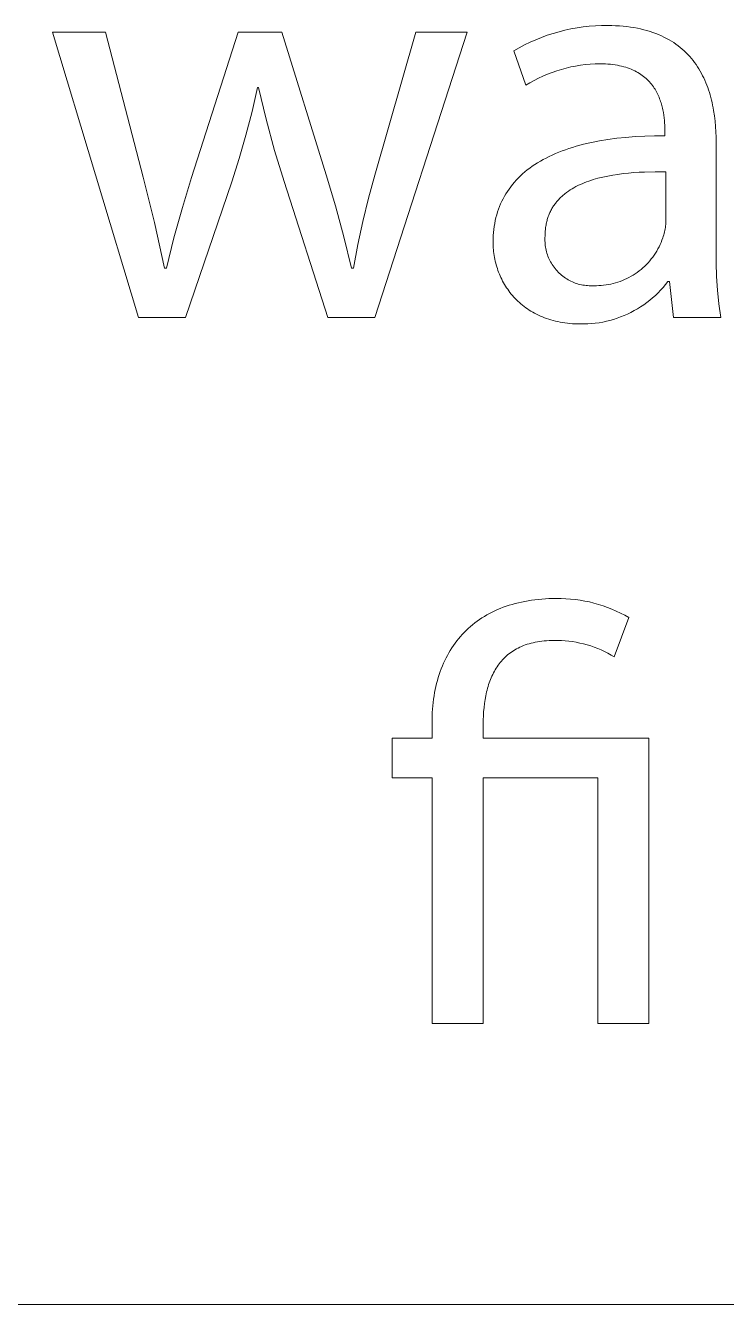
# Model space of a CAD drawing. Header units: millimetres. Extents: x 0 to 4468, y 0 to 3122.
# Drawn here: x 3258.6 to 3311.8, y 0 to 97 of the extents above; entities that cross this region are included whole.
import ezdxf

# ---------------------------------------------------------------- set-up
doc = ezdxf.new("R2010")
doc.units = ezdxf.units.MM
doc.header["$MEASUREMENT"] = 0
doc.layers.add('Domyślny', color=7, linetype='Continuous', true_color=0x000000)

msp = doc.modelspace()

# ---------------------------------------------------------------- linework, layer by layer
at = {"layer": 'Domyślny', "color": 18, "lineweight": 15, "true_color": 0x000000}
for p, q in [((3302.799, 97.006), (3303.105, 97.003)), ((3267.215, 74.864), (3260.683, 96.513)), ((3260.683, 96.513), (3264.7, 96.513)), ((3264.7, 96.513), (3267.572, 85.503)), ((3271.232, 85.473), (3274.774, 96.513)), ((3274.774, 96.513), (3278.077, 96.513)), ((3278.077, 96.513), (3281.44, 85.681)), ((3285.145, 85.651), (3288.24, 96.513)), ((3292.138, 96.513), (3285.145, 74.864)), ((3288.24, 96.513), (3292.138, 96.513)), ((3297.347, 95.933), (3297.78, 96.108)), ((3297.78, 96.108), (3298.218, 96.268)), ((3298.218, 96.268), (3298.661, 96.413)), ((3298.661, 96.413), (3299.109, 96.542)), ((3299.109, 96.542), (3299.561, 96.656)), ((3299.561, 96.656), (3300.017, 96.754)), ((3300.017, 96.754), (3300.476, 96.836)), ((3300.476, 96.836), (3300.938, 96.902)), ((3300.938, 96.902), (3301.401, 96.952)), ((3301.401, 96.952), (3301.867, 96.986)), ((3301.867, 96.986), (3302.333, 97.004)), ((3302.333, 97.004), (3302.799, 97.006)), ((3303.105, 97.003), (3303.404, 96.993)), ((3303.404, 96.993), (3303.695, 96.977)), ((3303.695, 96.977), (3303.98, 96.954)), ((3303.98, 96.954), (3304.258, 96.925)), ((3304.258, 96.925), (3304.528, 96.89)), ((3304.528, 96.89), (3304.792, 96.85)), ((3304.792, 96.85), (3305.049, 96.803)), ((3305.049, 96.803), (3305.3, 96.751)), ((3305.3, 96.751), (3305.543, 96.693)), ((3305.543, 96.693), (3305.781, 96.629)), ((3305.781, 96.629), (3306.012, 96.56)), ((3306.012, 96.56), (3306.236, 96.485)), ((3306.236, 96.485), (3306.454, 96.406)), ((3306.454, 96.406), (3306.666, 96.321)), ((3306.666, 96.321), (3306.872, 96.231)), ((3306.872, 96.231), (3307.071, 96.137)), ((3307.071, 96.137), (3307.265, 96.037)), ((3307.265, 96.037), (3307.453, 95.933)), ((3295.687, 95.086), (3296.091, 95.32)), ((3296.579, 92.483), (3295.687, 95.086)), ((3296.091, 95.32), (3296.502, 95.538)), ((3296.502, 95.538), (3296.921, 95.743)), ((3296.921, 95.743), (3297.347, 95.933)), ((3307.453, 95.933), (3307.635, 95.824)), ((3307.635, 95.824), (3307.811, 95.711)), ((3307.811, 95.711), (3307.981, 95.593)), ((3307.981, 95.593), (3308.146, 95.472)), ((3308.146, 95.472), (3308.306, 95.346)), ((3308.306, 95.346), (3308.46, 95.216)), ((3308.46, 95.216), (3308.608, 95.082)), ((3308.608, 95.082), (3308.751, 94.944)), ((3301.847, 94.096), (3301.477, 94.075)), ((3302.219, 94.104), (3301.847, 94.096)), ((3302.423, 94.102), (3302.219, 94.104)), ((3302.622, 94.095), (3302.423, 94.102)), ((3308.751, 94.944), (3308.889, 94.802)), ((3308.889, 94.802), (3309.022, 94.657)), ((3309.022, 94.657), (3309.15, 94.508)), ((3309.15, 94.508), (3309.273, 94.356)), ((3309.273, 94.356), (3309.39, 94.201)), ((3309.39, 94.201), (3309.504, 94.043)), ((3297.892, 93.177), (3297.555, 93.02)), ((3298.234, 93.322), (3297.892, 93.177)), ((3298.58, 93.455), (3298.234, 93.322)), ((3298.932, 93.576), (3298.58, 93.455)), ((3299.287, 93.684), (3298.932, 93.576)), ((3299.645, 93.781), (3299.287, 93.684)), ((3300.007, 93.865), (3299.645, 93.781)), ((3300.371, 93.936), (3300.007, 93.865)), ((3300.738, 93.995), (3300.371, 93.936)), ((3301.107, 94.042), (3300.738, 93.995)), ((3301.477, 94.075), (3301.107, 94.042)), ((3302.815, 94.084), (3302.622, 94.095)), ((3303.002, 94.068), (3302.815, 94.084)), ((3303.184, 94.048), (3303.002, 94.068)), ((3303.361, 94.023), (3303.184, 94.048)), ((3303.532, 93.995), (3303.361, 94.023)), ((3303.698, 93.962), (3303.532, 93.995)), ((3303.86, 93.926), (3303.698, 93.962)), ((3304.016, 93.886), (3303.86, 93.926)), ((3304.167, 93.842), (3304.016, 93.886)), ((3304.313, 93.795), (3304.167, 93.842)), ((3304.454, 93.744), (3304.313, 93.795)), ((3304.591, 93.69), (3304.454, 93.744)), ((3304.723, 93.632), (3304.591, 93.69)), ((3304.85, 93.572), (3304.723, 93.632)), ((3304.973, 93.509), (3304.85, 93.572)), ((3305.092, 93.442), (3304.973, 93.509)), ((3305.206, 93.373), (3305.092, 93.442)), ((3305.316, 93.301), (3305.206, 93.373)), ((3305.421, 93.227), (3305.316, 93.301)), ((3305.523, 93.15), (3305.421, 93.227)), ((3305.621, 93.07), (3305.523, 93.15)), ((3309.504, 94.043), (3309.612, 93.881)), ((3309.612, 93.881), (3309.715, 93.716)), ((3309.715, 93.716), (3309.814, 93.549)), ((3309.814, 93.549), (3309.909, 93.379)), ((3309.909, 93.379), (3309.999, 93.206)), ((3309.999, 93.206), (3310.084, 93.031)), ((3276.232, 92.303), (3275.825, 90.492)), ((3276.321, 92.303), (3276.232, 92.303)), ((3276.891, 89.912), (3276.321, 92.303)), ((3296.898, 92.673), (3296.579, 92.483)), ((3297.224, 92.852), (3296.898, 92.673)), ((3297.555, 93.02), (3297.224, 92.852)), ((3305.714, 92.989), (3305.621, 93.07)), ((3305.804, 92.905), (3305.714, 92.989)), ((3305.89, 92.819), (3305.804, 92.905)), ((3305.972, 92.731), (3305.89, 92.819)), ((3306.051, 92.642), (3305.972, 92.731)), ((3306.126, 92.55), (3306.051, 92.642)), ((3306.198, 92.457), (3306.126, 92.55)), ((3306.266, 92.363), (3306.198, 92.457)), ((3306.331, 92.267), (3306.266, 92.363)), ((3306.393, 92.17), (3306.331, 92.267)), ((3306.451, 92.071), (3306.393, 92.17)), ((3310.084, 93.031), (3310.166, 92.853)), ((3310.166, 92.853), (3310.243, 92.673)), ((3310.243, 92.673), (3310.316, 92.491)), ((3310.316, 92.491), (3310.385, 92.306)), ((3310.385, 92.306), (3310.449, 92.12)), ((3306.507, 91.972), (3306.451, 92.071)), ((3306.559, 91.871), (3306.507, 91.972)), ((3306.609, 91.77), (3306.559, 91.871)), ((3306.655, 91.668), (3306.609, 91.77)), ((3306.699, 91.565), (3306.655, 91.668)), ((3306.74, 91.461), (3306.699, 91.565)), ((3306.779, 91.357), (3306.74, 91.461)), ((3306.815, 91.253), (3306.779, 91.357)), ((3306.849, 91.149), (3306.815, 91.253)), ((3310.449, 92.12), (3310.51, 91.932)), ((3310.51, 91.932), (3310.568, 91.741)), ((3310.568, 91.741), (3310.621, 91.55)), ((3310.621, 91.55), (3310.671, 91.356)), ((3310.671, 91.356), (3310.717, 91.162)), ((3275.825, 90.492), (3275.364, 88.695)), ((3306.88, 91.044), (3306.849, 91.149)), ((3306.909, 90.94), (3306.88, 91.044)), ((3306.936, 90.835), (3306.909, 90.94)), ((3306.96, 90.731), (3306.936, 90.835)), ((3306.983, 90.627), (3306.96, 90.731)), ((3307.022, 90.42), (3306.983, 90.627)), ((3307.054, 90.216), (3307.022, 90.42)), ((3307.08, 90.015), (3307.054, 90.216)), ((3310.717, 91.162), (3310.759, 90.965)), ((3310.759, 90.965), (3310.798, 90.768)), ((3310.798, 90.768), (3310.834, 90.57)), ((3310.834, 90.57), (3310.896, 90.17)), ((3277.536, 87.54), (3276.891, 89.912)), ((3307.099, 89.818), (3307.08, 90.015)), ((3307.113, 89.626), (3307.099, 89.818)), ((3307.122, 89.441), (3307.113, 89.626)), ((3307.127, 89.262), (3307.122, 89.441)), ((3307.129, 89.09), (3307.127, 89.262)), ((3310.896, 90.17), (3310.945, 89.766)), ((3310.945, 89.766), (3310.982, 89.361)), ((3310.982, 89.361), (3311.007, 88.953)), ((3275.364, 88.695), (3274.85, 86.912)), ((3302.183, 88.26), (3302.822, 88.365)), ((3302.822, 88.365), (3303.484, 88.453)), ((3303.484, 88.453), (3304.169, 88.525)), ((3304.169, 88.525), (3304.875, 88.58)), ((3304.875, 88.58), (3305.605, 88.618)), ((3305.605, 88.618), (3306.356, 88.639)), ((3306.356, 88.639), (3307.129, 88.644)), ((3307.129, 88.644), (3307.129, 89.09)), ((3311.007, 88.953), (3311.022, 88.545)), ((3311.022, 88.545), (3311.027, 88.138)), ((3278.255, 85.19), (3277.536, 87.54)), ((3298.836, 87.292), (3299.082, 87.395)), ((3299.082, 87.395), (3299.335, 87.493)), ((3299.335, 87.493), (3299.593, 87.588)), ((3299.593, 87.588), (3299.857, 87.679)), ((3299.857, 87.679), (3300.128, 87.766)), ((3300.128, 87.766), (3300.404, 87.848)), ((3300.404, 87.848), (3300.686, 87.927)), ((3300.686, 87.927), (3300.974, 88.002)), ((3300.974, 88.002), (3301.567, 88.139)), ((3301.567, 88.139), (3302.183, 88.26)), ((3311.027, 88.138), (3311.027, 80.043)), ((3274.85, 86.912), (3274.283, 85.146)), ((3297.081, 86.33), (3297.279, 86.464)), ((3297.279, 86.464), (3297.483, 86.594)), ((3297.483, 86.594), (3297.694, 86.72)), ((3297.694, 86.72), (3297.91, 86.842)), ((3297.91, 86.842), (3298.132, 86.961)), ((3298.132, 86.961), (3298.361, 87.075)), ((3298.361, 87.075), (3298.595, 87.185)), ((3298.595, 87.185), (3298.836, 87.292)), ((3267.572, 85.503), (3268.43, 82.071)), ((3270.539, 83.203), (3271.232, 85.473)), ((3281.44, 85.681), (3282.144, 83.343)), ((3284.658, 83.911), (3285.145, 85.651)), ((3295.87, 85.288), (3296.024, 85.448)), ((3296.024, 85.448), (3296.185, 85.604)), ((3296.185, 85.604), (3296.351, 85.757)), ((3296.351, 85.757), (3296.525, 85.906)), ((3296.525, 85.906), (3296.704, 86.051)), ((3296.704, 86.051), (3296.89, 86.193)), ((3296.89, 86.193), (3297.081, 86.33)), ((3301.882, 85.372), (3301.704, 85.319)), ((3302.062, 85.421), (3301.882, 85.372)), ((3302.428, 85.512), (3302.062, 85.421)), ((3302.804, 85.592), (3302.428, 85.512)), ((3303.187, 85.662), (3302.804, 85.592)), ((3303.577, 85.722), (3303.187, 85.662)), ((3303.972, 85.773), (3303.577, 85.722)), ((3304.372, 85.816), (3303.972, 85.773)), ((3304.775, 85.85), (3304.372, 85.816)), ((3305.182, 85.876), (3304.775, 85.85)), ((3305.59, 85.895), (3305.182, 85.876)), ((3306.407, 85.912), (3305.59, 85.895)), ((3307.218, 85.906), (3306.407, 85.912)), ((3307.218, 82.156), (3307.218, 85.906)), ((3274.283, 85.146), (3270.786, 74.864)), ((3281.574, 74.864), (3278.255, 85.19)), ((3295.077, 84.248), (3295.193, 84.43)), ((3295.193, 84.43), (3295.316, 84.609)), ((3295.316, 84.609), (3295.445, 84.784)), ((3295.445, 84.784), (3295.58, 84.956)), ((3295.58, 84.956), (3295.722, 85.123)), ((3295.722, 85.123), (3295.87, 85.288)), ((3299.819, 84.447), (3299.686, 84.353)), ((3299.956, 84.538), (3299.819, 84.447)), ((3300.097, 84.626), (3299.956, 84.538)), ((3300.243, 84.71), (3300.097, 84.626)), ((3300.392, 84.791), (3300.243, 84.71)), ((3300.544, 84.868), (3300.392, 84.791)), ((3300.7, 84.942), (3300.544, 84.868)), ((3300.86, 85.013), (3300.7, 84.942)), ((3301.023, 85.08), (3300.86, 85.013)), ((3301.189, 85.144), (3301.023, 85.08)), ((3301.358, 85.206), (3301.189, 85.144)), ((3301.53, 85.264), (3301.358, 85.206)), ((3301.704, 85.319), (3301.53, 85.264)), ((3284.223, 82.156), (3284.658, 83.911)), ((3294.594, 83.28), (3294.678, 83.481)), ((3294.678, 83.481), (3294.768, 83.678)), ((3294.768, 83.678), (3294.865, 83.871)), ((3294.865, 83.871), (3294.968, 84.061)), ((3294.968, 84.061), (3295.077, 84.248)), ((3298.784, 83.458), (3298.739, 83.393)), ((3298.831, 83.521), (3298.784, 83.458)), ((3298.88, 83.583), (3298.831, 83.521)), ((3298.93, 83.645), (3298.88, 83.583)), ((3298.981, 83.705), (3298.93, 83.645)), ((3299.033, 83.764), (3298.981, 83.705)), ((3299.086, 83.823), (3299.033, 83.764)), ((3299.141, 83.88), (3299.086, 83.823)), ((3299.197, 83.936), (3299.141, 83.88)), ((3299.254, 83.992), (3299.197, 83.936)), ((3299.312, 84.046), (3299.254, 83.992)), ((3299.372, 84.1), (3299.312, 84.046)), ((3299.432, 84.152), (3299.372, 84.1)), ((3299.494, 84.204), (3299.432, 84.152)), ((3299.557, 84.254), (3299.494, 84.204)), ((3299.686, 84.353), (3299.557, 84.254)), ((3269.904, 80.916), (3270.539, 83.203)), ((3282.144, 83.343), (3282.784, 80.987)), ((3294.326, 82.441), (3294.383, 82.656)), ((3294.383, 82.656), (3294.447, 82.868)), ((3294.447, 82.868), (3294.517, 83.076)), ((3294.517, 83.076), (3294.594, 83.28)), ((3298.27, 82.458), (3298.244, 82.378)), ((3298.297, 82.536), (3298.27, 82.458)), ((3298.326, 82.614), (3298.297, 82.536)), ((3298.356, 82.69), (3298.326, 82.614)), ((3298.388, 82.765), (3298.356, 82.69)), ((3298.421, 82.839), (3298.388, 82.765)), ((3298.456, 82.912), (3298.421, 82.839)), ((3298.492, 82.984), (3298.456, 82.912)), ((3298.53, 83.055), (3298.492, 82.984)), ((3298.569, 83.125), (3298.53, 83.055)), ((3298.609, 83.194), (3298.569, 83.125)), ((3298.651, 83.261), (3298.609, 83.194)), ((3298.694, 83.328), (3298.651, 83.261)), ((3298.739, 83.393), (3298.694, 83.328)), ((3268.43, 82.071), (3269.179, 78.614)), ((3283.84, 80.39), (3284.223, 82.156)), ((3294.14, 81.313), (3294.164, 81.546)), ((3294.164, 81.546), (3294.194, 81.775)), ((3294.194, 81.775), (3294.231, 82)), ((3294.231, 82), (3294.275, 82.223)), ((3294.275, 82.223), (3294.326, 82.441)), ((3298.074, 81.516), (3298.067, 81.424)), ((3298.084, 81.608), (3298.074, 81.516)), ((3298.095, 81.698), (3298.084, 81.608)), ((3298.108, 81.787), (3298.095, 81.698)), ((3298.123, 81.875), (3298.108, 81.787)), ((3298.139, 81.962), (3298.123, 81.875)), ((3298.157, 82.048), (3298.139, 81.962)), ((3298.176, 82.132), (3298.157, 82.048)), ((3298.197, 82.215), (3298.176, 82.132)), ((3298.22, 82.297), (3298.197, 82.215)), ((3298.244, 82.378), (3298.22, 82.297)), ((3307.143, 81.464), (3307.164, 81.578)), ((3307.164, 81.578), (3307.182, 81.693)), ((3307.182, 81.693), (3307.197, 81.808)), ((3307.197, 81.808), (3307.208, 81.924)), ((3307.208, 81.924), (3307.215, 82.04)), ((3307.215, 82.04), (3307.218, 82.156)), ((3269.328, 78.614), (3269.904, 80.916)), ((3282.784, 80.987), (3283.359, 78.614)), ((3294.109, 80.594), (3294.113, 80.837)), ((3294.111, 80.447), (3294.109, 80.594)), ((3294.113, 80.837), (3294.123, 81.077)), ((3294.123, 81.077), (3294.14, 81.313)), ((3298.045, 80.921), (3298.041, 80.801)), ((3298.041, 80.801), (3298.042, 80.681)), ((3298.042, 80.681), (3298.046, 80.561)), ((3298.052, 81.04), (3298.045, 80.921)), ((3298.046, 80.561), (3298.055, 80.442)), ((3298.053, 81.138), (3298.052, 81.04)), ((3298.056, 81.235), (3298.053, 81.138)), ((3298.06, 81.33), (3298.056, 81.235)), ((3298.067, 81.424), (3298.06, 81.33)), ((3306.775, 80.394), (3306.849, 80.563)), ((3306.849, 80.563), (3306.917, 80.733)), ((3306.917, 80.733), (3306.98, 80.906)), ((3306.98, 80.906), (3307.02, 81.016)), ((3307.02, 81.016), (3307.056, 81.126)), ((3307.056, 81.126), (3307.088, 81.238)), ((3307.088, 81.238), (3307.117, 81.35)), ((3307.117, 81.35), (3307.143, 81.464)), ((3283.508, 78.614), (3283.84, 80.39)), ((3294.116, 80.3), (3294.111, 80.447)), ((3294.124, 80.153), (3294.116, 80.3)), ((3294.136, 80.007), (3294.124, 80.153)), ((3294.15, 79.861), (3294.136, 80.007)), ((3294.169, 79.715), (3294.15, 79.861)), ((3294.19, 79.57), (3294.169, 79.715)), ((3294.214, 79.425), (3294.19, 79.57)), ((3298.055, 80.442), (3298.068, 80.323)), ((3298.068, 80.323), (3298.085, 80.204)), ((3298.085, 80.204), (3298.106, 80.086)), ((3298.106, 80.086), (3298.131, 79.969)), ((3298.131, 79.969), (3298.16, 79.853)), ((3298.16, 79.853), (3298.193, 79.738)), ((3298.193, 79.738), (3298.23, 79.624)), ((3298.23, 79.624), (3298.271, 79.511)), ((3306.213, 79.447), (3306.32, 79.596)), ((3306.32, 79.596), (3306.422, 79.749)), ((3306.422, 79.749), (3306.518, 79.906)), ((3306.518, 79.906), (3306.609, 80.066)), ((3306.609, 80.066), (3306.695, 80.229)), ((3306.695, 80.229), (3306.775, 80.394)), ((3311.027, 80.043), (3311.029, 79.004)), ((3269.179, 78.614), (3269.328, 78.614)), ((3283.359, 78.614), (3283.508, 78.614)), ((3294.242, 79.281), (3294.214, 79.425)), ((3294.274, 79.138), (3294.242, 79.281)), ((3294.308, 78.996), (3294.274, 79.138)), ((3294.346, 78.854), (3294.308, 78.996)), ((3294.387, 78.713), (3294.346, 78.854)), ((3294.431, 78.574), (3294.387, 78.713)), ((3298.271, 79.511), (3298.316, 79.4)), ((3298.316, 79.4), (3298.364, 79.29)), ((3298.364, 79.29), (3298.416, 79.182)), ((3298.416, 79.182), (3298.472, 79.076)), ((3298.472, 79.076), (3298.532, 78.972)), ((3298.532, 78.972), (3298.595, 78.87)), ((3298.595, 78.87), (3298.661, 78.771)), ((3298.661, 78.771), (3298.731, 78.673)), ((3298.731, 78.673), (3298.804, 78.578)), ((3298.804, 78.578), (3298.881, 78.486)), ((3305.33, 78.513), (3305.469, 78.633)), ((3305.469, 78.633), (3305.605, 78.758)), ((3305.605, 78.758), (3305.735, 78.887)), ((3305.735, 78.887), (3305.862, 79.021)), ((3305.862, 79.021), (3305.984, 79.159)), ((3305.984, 79.159), (3306.101, 79.301)), ((3306.101, 79.301), (3306.213, 79.447)), ((3311.029, 79.004), (3311.064, 77.966)), ((3294.478, 78.435), (3294.431, 78.574)), ((3294.529, 78.298), (3294.478, 78.435)), ((3294.583, 78.161), (3294.529, 78.298)), ((3294.64, 78.026), (3294.583, 78.161)), ((3294.7, 77.893), (3294.64, 78.026)), ((3294.764, 77.76), (3294.7, 77.893)), ((3294.831, 77.629), (3294.764, 77.76)), ((3294.901, 77.5), (3294.831, 77.629)), ((3298.881, 78.486), (3298.96, 78.397)), ((3298.96, 78.397), (3299.043, 78.31)), ((3299.043, 78.31), (3299.128, 78.226)), ((3299.128, 78.226), (3299.217, 78.145)), ((3299.217, 78.145), (3299.308, 78.067)), ((3299.308, 78.067), (3299.402, 77.992)), ((3299.402, 77.992), (3299.498, 77.921)), ((3299.498, 77.921), (3299.596, 77.853)), ((3299.596, 77.853), (3299.697, 77.788)), ((3299.697, 77.788), (3299.8, 77.727)), ((3299.8, 77.727), (3299.905, 77.669)), ((3299.905, 77.669), (3300.012, 77.615)), ((3300.012, 77.615), (3300.121, 77.565)), ((3303.743, 77.601), (3303.914, 77.667)), ((3303.914, 77.667), (3304.084, 77.739)), ((3304.084, 77.739), (3304.25, 77.817)), ((3304.25, 77.817), (3304.414, 77.9)), ((3304.414, 77.9), (3304.575, 77.989)), ((3304.575, 77.989), (3304.733, 78.084)), ((3304.733, 78.084), (3304.888, 78.183)), ((3304.888, 78.183), (3305.039, 78.288)), ((3305.039, 78.288), (3305.186, 78.398)), ((3305.186, 78.398), (3305.33, 78.513)), ((3311.064, 77.966), (3311.132, 76.929)), ((3294.974, 77.372), (3294.901, 77.5)), ((3295.051, 77.246), (3294.974, 77.372)), ((3295.131, 77.122), (3295.051, 77.246)), ((3295.214, 77), (3295.131, 77.122)), ((3295.3, 76.879), (3295.214, 77)), ((3295.39, 76.76), (3295.3, 76.879)), ((3295.482, 76.644), (3295.39, 76.76)), ((3295.578, 76.529), (3295.482, 76.644)), ((3300.121, 77.565), (3300.232, 77.519)), ((3300.232, 77.519), (3300.344, 77.476)), ((3300.344, 77.476), (3300.457, 77.437)), ((3300.457, 77.437), (3300.572, 77.402)), ((3300.572, 77.402), (3300.687, 77.371)), ((3300.687, 77.371), (3300.804, 77.345)), ((3300.804, 77.345), (3300.922, 77.322)), ((3300.922, 77.322), (3301.04, 77.303)), ((3301.04, 77.303), (3301.159, 77.288)), ((3301.159, 77.288), (3301.278, 77.277)), ((3301.278, 77.277), (3301.398, 77.271)), ((3301.398, 77.271), (3301.518, 77.268)), ((3301.518, 77.268), (3301.638, 77.27)), ((3301.638, 77.27), (3301.757, 77.276)), ((3301.757, 77.276), (3301.941, 77.274)), ((3301.941, 77.274), (3302.125, 77.279)), ((3302.125, 77.279), (3302.309, 77.29)), ((3302.309, 77.29), (3302.492, 77.307)), ((3302.492, 77.307), (3302.674, 77.331)), ((3302.674, 77.331), (3302.856, 77.36)), ((3302.856, 77.36), (3303.036, 77.396)), ((3303.036, 77.396), (3303.216, 77.438)), ((3303.216, 77.438), (3303.393, 77.486)), ((3303.393, 77.486), (3303.569, 77.541)), ((3303.569, 77.541), (3303.743, 77.601)), ((3306.621, 76.736), (3306.416, 76.54)), ((3306.818, 76.939), (3306.621, 76.736)), ((3307.009, 77.149), (3306.818, 76.939)), ((3307.192, 77.366), (3307.009, 77.149)), ((3307.367, 77.588), (3307.192, 77.366)), ((3307.486, 77.588), (3307.367, 77.588)), ((3307.798, 74.865), (3307.486, 77.588)), ((3311.132, 76.929), (3311.234, 75.896)), ((3295.677, 76.417), (3295.578, 76.529)), ((3295.78, 76.307), (3295.677, 76.417)), ((3295.885, 76.199), (3295.78, 76.307)), ((3295.994, 76.094), (3295.885, 76.199)), ((3296.106, 75.991), (3295.994, 76.094)), ((3296.221, 75.89), (3296.106, 75.991)), ((3296.339, 75.792), (3296.221, 75.89)), ((3296.461, 75.697), (3296.339, 75.792)), ((3296.585, 75.604), (3296.461, 75.697)), ((3305.298, 75.671), (3305.058, 75.522)), ((3305.534, 75.829), (3305.298, 75.671)), ((3305.764, 75.995), (3305.534, 75.829)), ((3305.988, 76.169), (3305.764, 75.995)), ((3306.205, 76.351), (3305.988, 76.169)), ((3306.416, 76.54), (3306.205, 76.351)), ((3311.234, 75.896), (3311.369, 74.865)), ((3270.786, 74.864), (3267.215, 74.864)), ((3285.145, 74.864), (3281.574, 74.864)), ((3296.713, 75.514), (3296.585, 75.604)), ((3296.844, 75.428), (3296.713, 75.514)), ((3296.979, 75.344), (3296.844, 75.428)), ((3297.116, 75.263), (3296.979, 75.344)), ((3297.257, 75.185), (3297.116, 75.263)), ((3297.4, 75.11), (3297.257, 75.185)), ((3297.547, 75.038), (3297.4, 75.11)), ((3297.697, 74.97), (3297.547, 75.038)), ((3297.851, 74.905), (3297.697, 74.97)), ((3298.007, 74.843), (3297.851, 74.905)), ((3298.167, 74.785), (3298.007, 74.843)), ((3298.329, 74.73), (3298.167, 74.785)), ((3298.495, 74.679), (3298.329, 74.73)), ((3303.247, 74.722), (3302.975, 74.644)), ((3303.517, 74.809), (3303.247, 74.722)), ((3303.784, 74.905), (3303.517, 74.809)), ((3304.047, 75.01), (3303.784, 74.905)), ((3304.306, 75.125), (3304.047, 75.01)), ((3304.561, 75.249), (3304.306, 75.125)), ((3304.812, 75.381), (3304.561, 75.249)), ((3305.058, 75.522), (3304.812, 75.381)), ((3311.369, 74.865), (3307.798, 74.865)), ((3298.664, 74.632), (3298.495, 74.679)), ((3298.836, 74.588), (3298.664, 74.632)), ((3299.012, 74.549), (3298.836, 74.588)), ((3299.19, 74.513), (3299.012, 74.549)), ((3299.372, 74.481), (3299.19, 74.513)), ((3299.557, 74.453), (3299.372, 74.481)), ((3299.744, 74.429), (3299.557, 74.453)), ((3299.935, 74.41), (3299.744, 74.429)), ((3300.13, 74.394), (3299.935, 74.41)), ((3300.327, 74.383), (3300.13, 74.394)), ((3300.527, 74.377), (3300.327, 74.383)), ((3300.731, 74.374), (3300.527, 74.377)), ((3301.014, 74.374), (3300.731, 74.374)), ((3301.297, 74.383), (3301.014, 74.374)), ((3301.58, 74.402), (3301.297, 74.383)), ((3301.862, 74.431), (3301.58, 74.402)), ((3302.143, 74.47), (3301.862, 74.431)), ((3302.422, 74.518), (3302.143, 74.47)), ((3302.7, 74.577), (3302.422, 74.518)), ((3302.975, 74.644), (3302.7, 74.577)), ((3296.511, 53.331), (3296.761, 53.376)), ((3296.761, 53.376), (3297.016, 53.416)), ((3297.016, 53.416), (3297.274, 53.45)), ((3297.274, 53.45), (3297.537, 53.479)), ((3297.537, 53.479), (3297.803, 53.503)), ((3297.803, 53.503), (3298.074, 53.522)), ((3298.074, 53.522), (3298.348, 53.535)), ((3298.348, 53.535), (3298.627, 53.544)), ((3298.627, 53.544), (3298.909, 53.546)), ((3298.909, 53.546), (3299.27, 53.545)), ((3299.27, 53.545), (3299.629, 53.532)), ((3299.629, 53.532), (3299.988, 53.506)), ((3299.988, 53.506), (3300.347, 53.468)), ((3300.347, 53.468), (3300.703, 53.419)), ((3300.703, 53.419), (3301.058, 53.357)), ((3301.058, 53.357), (3301.41, 53.284)), ((3293.636, 52.301), (3293.831, 52.409)), ((3293.831, 52.409), (3294.031, 52.512)), ((3294.031, 52.512), (3294.236, 52.611)), ((3294.236, 52.611), (3294.444, 52.704)), ((3294.444, 52.704), (3294.657, 52.794)), ((3294.657, 52.794), (3294.874, 52.878)), ((3294.874, 52.878), (3295.096, 52.957)), ((3295.096, 52.957), (3295.321, 53.032)), ((3295.321, 53.032), (3295.551, 53.102)), ((3295.551, 53.102), (3295.785, 53.167)), ((3295.785, 53.167), (3296.023, 53.226)), ((3296.023, 53.226), (3296.265, 53.281)), ((3296.265, 53.281), (3296.511, 53.331)), ((3301.41, 53.284), (3301.76, 53.198)), ((3301.76, 53.198), (3302.107, 53.101)), ((3302.107, 53.101), (3302.45, 52.992)), ((3302.45, 52.992), (3302.789, 52.872)), ((3302.789, 52.872), (3303.124, 52.74)), ((3303.124, 52.74), (3303.455, 52.597)), ((3303.455, 52.597), (3303.78, 52.443)), ((3303.78, 52.443), (3304.1, 52.279)), ((3292.225, 51.277), (3292.386, 51.421)), ((3292.386, 51.421), (3292.551, 51.56)), ((3292.551, 51.56), (3292.721, 51.694)), ((3292.721, 51.694), (3292.895, 51.825)), ((3292.895, 51.825), (3293.074, 51.951)), ((3293.074, 51.951), (3293.257, 52.072)), ((3293.257, 52.072), (3293.444, 52.189)), ((3293.444, 52.189), (3293.636, 52.301)), ((3304.415, 52.103), (3303.299, 49.112)), ((3304.1, 52.279), (3304.415, 52.103)), ((3291.352, 50.329), (3291.486, 50.497)), ((3291.486, 50.497), (3291.625, 50.661)), ((3291.625, 50.661), (3291.768, 50.822)), ((3291.768, 50.822), (3291.916, 50.978)), ((3291.916, 50.978), (3292.068, 51.13)), ((3292.068, 51.13), (3292.225, 51.277)), ((3290.748, 49.427), (3290.86, 49.615)), ((3290.86, 49.615), (3290.976, 49.799)), ((3290.976, 49.799), (3291.097, 49.98)), ((3291.097, 49.98), (3291.222, 50.156)), ((3291.222, 50.156), (3291.352, 50.329)), ((3295.531, 49.508), (3295.419, 49.429)), ((3295.646, 49.584), (3295.531, 49.508)), ((3295.764, 49.656), (3295.646, 49.584)), ((3295.886, 49.726), (3295.764, 49.656)), ((3296.011, 49.792), (3295.886, 49.726)), ((3296.14, 49.855), (3296.011, 49.792)), ((3296.273, 49.914), (3296.14, 49.855)), ((3296.409, 49.97), (3296.273, 49.914)), ((3296.55, 50.023), (3296.409, 49.97)), ((3296.694, 50.072), (3296.55, 50.023)), ((3296.841, 50.117), (3296.694, 50.072)), ((3296.993, 50.159), (3296.841, 50.117)), ((3297.149, 50.197), (3296.993, 50.159)), ((3297.308, 50.231), (3297.149, 50.197)), ((3297.472, 50.261), (3297.308, 50.231)), ((3297.639, 50.288), (3297.472, 50.261)), ((3297.811, 50.31), (3297.639, 50.288)), ((3297.986, 50.329), (3297.811, 50.31)), ((3298.166, 50.343), (3297.986, 50.329)), ((3298.35, 50.354), (3298.166, 50.343)), ((3298.538, 50.36), (3298.35, 50.354)), ((3298.731, 50.362), (3298.538, 50.36)), ((3299.013, 50.363), (3298.731, 50.362)), ((3299.296, 50.355), (3299.013, 50.363)), ((3299.578, 50.337), (3299.296, 50.355)), ((3299.859, 50.31), (3299.578, 50.337)), ((3300.139, 50.273), (3299.859, 50.31)), ((3300.418, 50.227), (3300.139, 50.273)), ((3300.694, 50.171), (3300.418, 50.227)), ((3300.969, 50.105), (3300.694, 50.171)), ((3301.242, 50.031), (3300.969, 50.105)), ((3301.511, 49.947), (3301.242, 50.031)), ((3301.778, 49.854), (3301.511, 49.947)), ((3302.042, 49.752), (3301.778, 49.854)), ((3302.302, 49.642), (3302.042, 49.752)), ((3302.558, 49.522), (3302.302, 49.642)), ((3302.809, 49.394), (3302.558, 49.522)), ((3290.259, 48.429), (3290.348, 48.636)), ((3290.348, 48.636), (3290.441, 48.839)), ((3290.441, 48.839), (3290.539, 49.039)), ((3290.539, 49.039), (3290.641, 49.235)), ((3290.641, 49.235), (3290.748, 49.427)), ((3294.567, 48.587), (3294.488, 48.48)), ((3294.649, 48.692), (3294.567, 48.587)), ((3294.734, 48.794), (3294.649, 48.692)), ((3294.822, 48.893), (3294.734, 48.794)), ((3294.914, 48.989), (3294.822, 48.893)), ((3295.008, 49.083), (3294.914, 48.989)), ((3295.106, 49.174), (3295.008, 49.083)), ((3295.207, 49.262), (3295.106, 49.174)), ((3295.312, 49.347), (3295.207, 49.262)), ((3295.419, 49.429), (3295.312, 49.347)), ((3303.056, 49.257), (3302.809, 49.394)), ((3303.299, 49.112), (3303.056, 49.257)), ((3289.887, 47.339), (3289.952, 47.564)), ((3289.952, 47.564), (3290.022, 47.786)), ((3290.022, 47.786), (3290.096, 48.004)), ((3290.096, 48.004), (3290.176, 48.218)), ((3290.176, 48.218), (3290.259, 48.429)), ((3293.964, 47.536), (3293.912, 47.408)), ((3294.02, 47.662), (3293.964, 47.536)), ((3294.078, 47.786), (3294.02, 47.662)), ((3294.139, 47.907), (3294.078, 47.786)), ((3294.203, 48.026), (3294.139, 47.907)), ((3294.27, 48.143), (3294.203, 48.026)), ((3294.34, 48.258), (3294.27, 48.143)), ((3294.413, 48.37), (3294.34, 48.258)), ((3294.488, 48.48), (3294.413, 48.37)), ((3289.674, 46.405), (3289.72, 46.643)), ((3289.72, 46.643), (3289.771, 46.879)), ((3289.771, 46.879), (3289.826, 47.111)), ((3289.826, 47.111), (3289.887, 47.339)), ((3293.65, 46.599), (3293.615, 46.458)), ((3293.687, 46.738), (3293.65, 46.599)), ((3293.727, 46.876), (3293.687, 46.738)), ((3293.769, 47.012), (3293.727, 46.876)), ((3293.814, 47.146), (3293.769, 47.012)), ((3293.862, 47.278), (3293.814, 47.146)), ((3293.912, 47.408), (3293.862, 47.278)), ((3289.537, 45.418), (3289.564, 45.669)), ((3289.564, 45.669), (3289.596, 45.918)), ((3289.596, 45.918), (3289.632, 46.163)), ((3289.632, 46.163), (3289.674, 46.405)), ((3293.499, 45.877), (3293.455, 45.577)), ((3293.553, 46.17), (3293.499, 45.877)), ((3293.583, 46.315), (3293.553, 46.17)), ((3293.615, 46.458), (3293.583, 46.315)), ((3289.478, 44.38), (3289.486, 44.644)), ((3289.486, 44.644), (3289.498, 44.905)), ((3289.498, 44.905), (3289.515, 45.163)), ((3289.515, 45.163), (3289.537, 45.418)), ((3293.374, 44.649), (3293.363, 44.331)), ((3293.393, 44.963), (3293.374, 44.649)), ((3293.42, 45.273), (3293.393, 44.963)), ((3293.455, 45.577), (3293.42, 45.273)), ((3289.476, 44.113), (3289.478, 44.38)), ((3289.476, 42.952), (3289.476, 44.113)), ((3293.363, 44.331), (3293.359, 44.009)), ((3293.359, 44.009), (3293.359, 42.952)), ((3286.441, 39.947), (3286.441, 42.952)), ((3286.441, 42.952), (3289.476, 42.952)), ((3293.359, 42.952), (3305.933, 42.952)), ((3305.933, 42.952), (3305.933, 21.303)), ((3289.476, 39.947), (3286.441, 39.947)), ((3289.476, 21.303), (3289.476, 39.947)), ((3302.049, 39.947), (3293.359, 39.947)), ((3293.359, 39.947), (3293.359, 21.303)), ((3302.049, 21.303), (3302.049, 39.947)), ((3293.359, 21.303), (3289.476, 21.303)), ((3305.933, 21.303), (3302.049, 21.303)), ((4464.072, 0), (0.001, 0)), ((4464.072, 0), (2779.701, 0))]:
    msp.add_line(p, q, dxfattribs=at)

doc.saveas('drawing.dxf')
